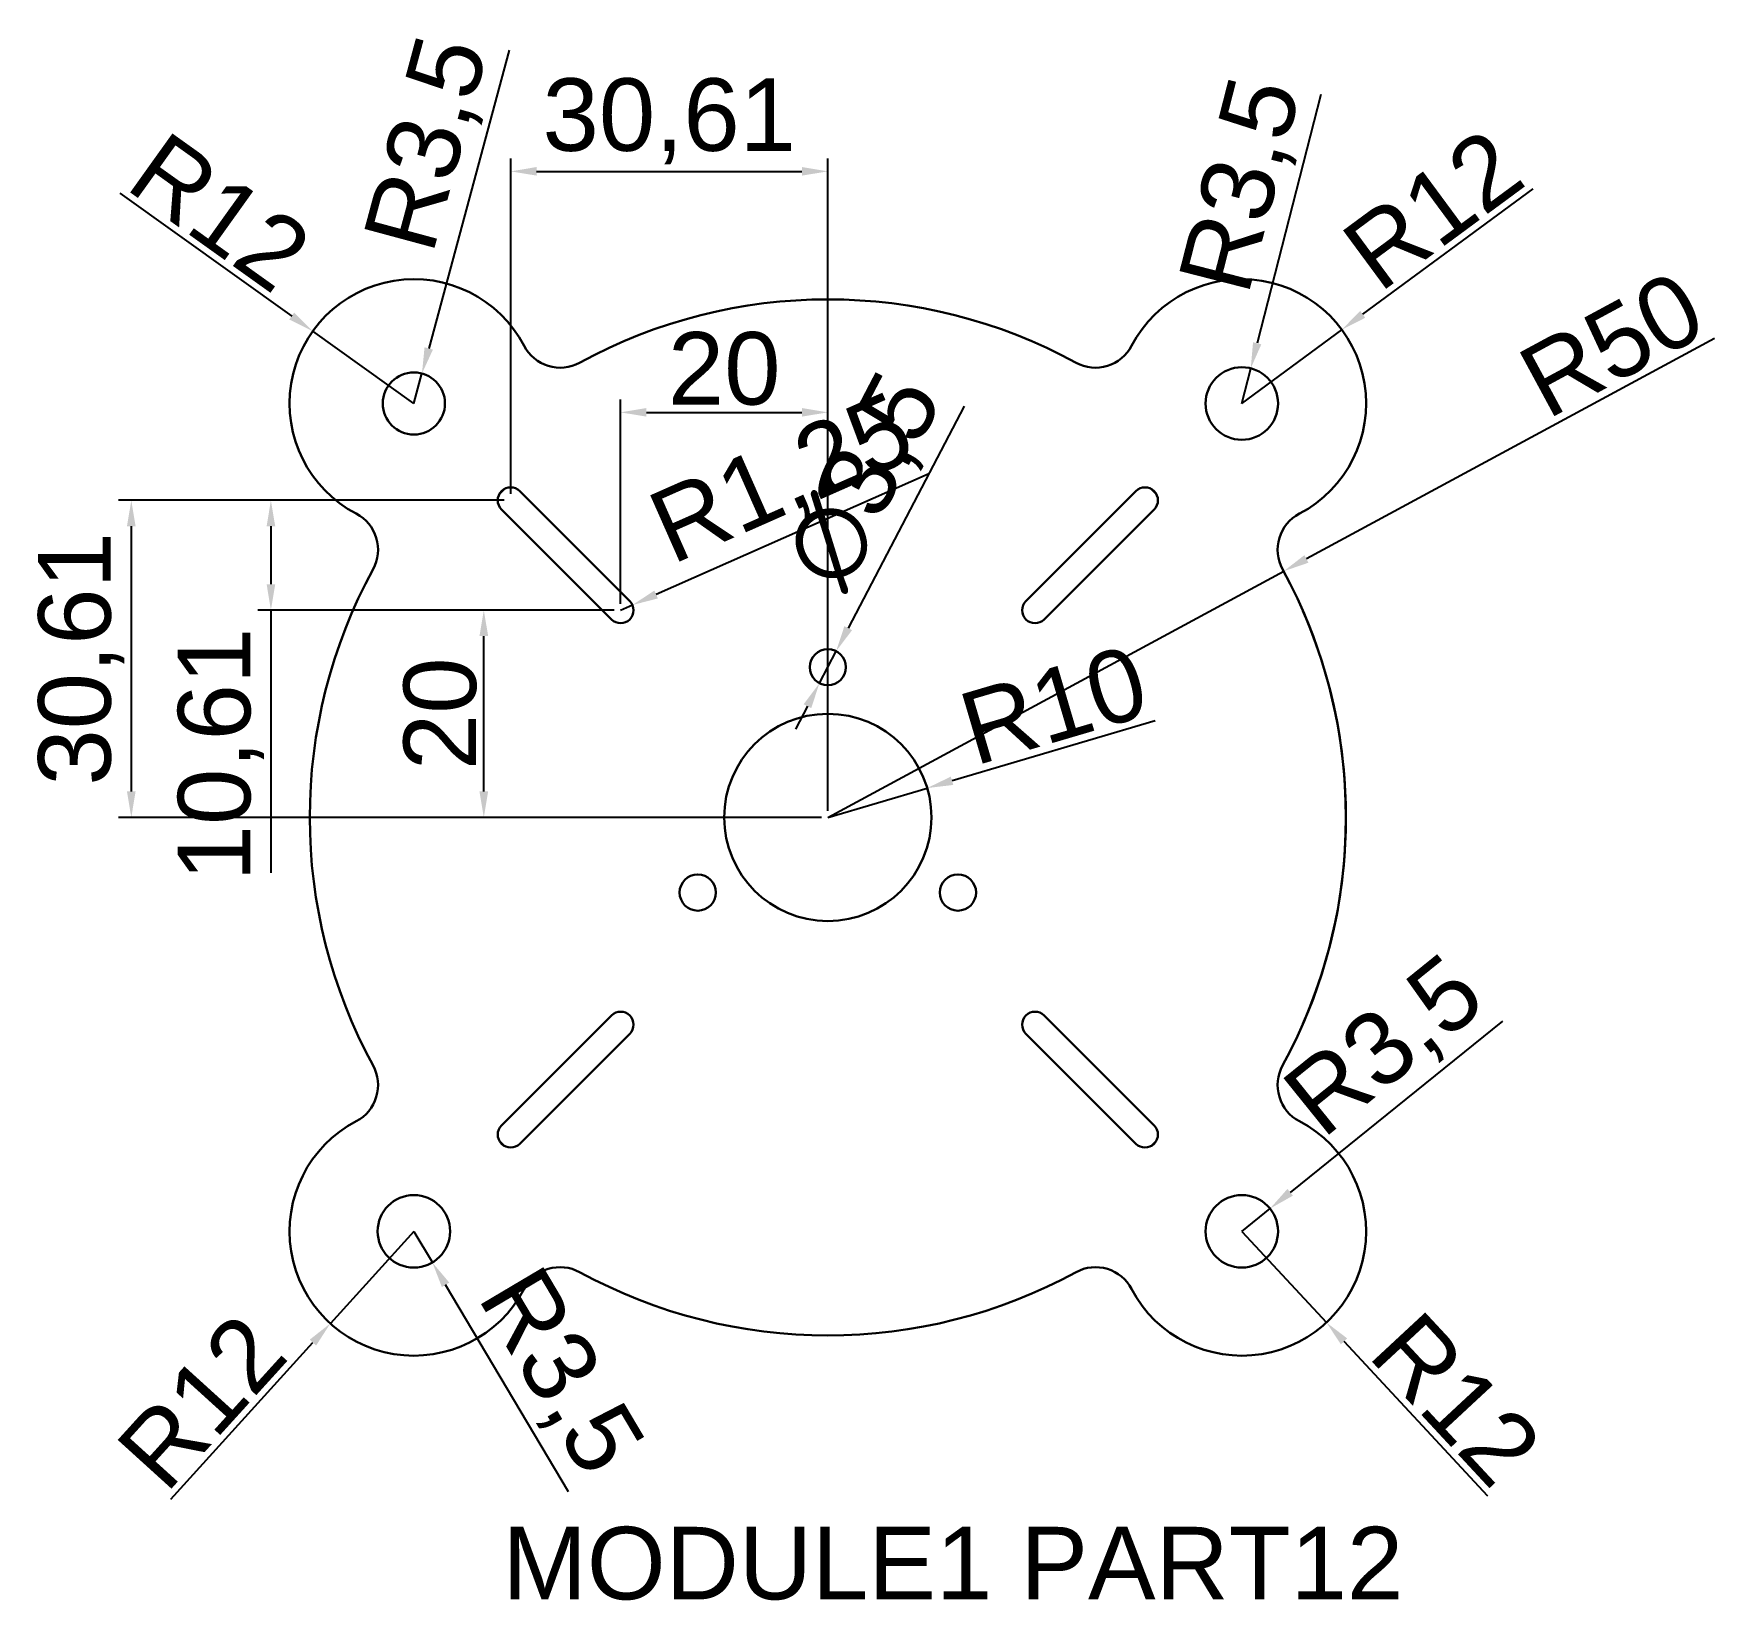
# Model space of a CAD drawing. Header units: millimetres. Extents: x 2541 to 2704, y 1557 to 1708.
import ezdxf

# ---------------------------------------------------------------- set-up
doc = ezdxf.new("R2010")
doc.units = ezdxf.units.MM
doc.styles.get("Standard").update_dxf_attribs({"font": 'arial.ttf'})
doc.dimstyles.new('ISO-25', dxfattribs={"dimtxt": 7, "dimasz": 2.5, "dimexe": 1.25, "dimexo": 0.625, "dimtad": 1, "dimtxsty": 'Standard', "dimcen": 2.5, "dimadec": 0, "dimazin": 0, "dimtfac": 1, "dimtmove": 0, "dimatfit": 3, "dimfxl": 1, "dimarcsym": 0})

# ---------------------------------------------------------------- blocks, each defined once
blk = doc.blocks.new('*D2')
at = {"color": 0, "lineweight": -2, "transparency": 16777216}
for p, q in [((2549.64, 1692.67), (2566.24, 1680.79)), ((2578.03, 1672.36), (2568.27, 1679.34))]:
    blk.add_line(p, q, dxfattribs=at)
at = {"color": 0, "transparency": 16777216}
blk.add_solid([(2566.48, 1681.13), (2566, 1680.46), (2568.27, 1679.34)], dxfattribs=at)
at = {"layer": 'Defpoints', "color": 0, "transparency": 16777216}
for p in [(2568.27, 1679.34), (2578.03, 1672.36)]:
    blk.add_point(p, dxfattribs=at)
at = {"color": 0, "transparency": 16777216, "insert": (2559.33, 1690.82), "char_height": 7, "attachment_point": 5, "rotation": 324.4204}
blk.add_mtext('R12', dxfattribs=at)
blk = doc.blocks.new('*D3')
at = {"color": 0, "lineweight": -2, "transparency": 16777216}
for p, q in [((2686.02, 1693.08), (2669.6, 1680.97)), ((2657.93, 1672.36), (2667.59, 1679.48))]:
    blk.add_line(p, q, dxfattribs=at)
at = {"color": 0, "transparency": 16777216}
blk.add_solid([(2669.36, 1681.3), (2669.85, 1680.63), (2667.59, 1679.48)], dxfattribs=at)
at = {"layer": 'Defpoints', "color": 0, "transparency": 16777216}
for p in [(2667.59, 1679.48), (2657.93, 1672.36)]:
    blk.add_point(p, dxfattribs=at)
at = {"color": 0, "transparency": 16777216, "insert": (2676.36, 1691.09), "char_height": 7, "attachment_point": 5, "rotation": 36.4127}
blk.add_mtext('R12', dxfattribs=at)
blk = doc.blocks.new('*D4')
at = {"color": 0, "lineweight": -2, "transparency": 16777216}
for p, q in [((2657.93, 1592.45), (2666.1, 1583.66)), ((2681.69, 1566.88), (2667.8, 1581.83))]:
    blk.add_line(p, q, dxfattribs=at)
at = {"color": 0, "transparency": 16777216}
blk.add_solid([(2668.11, 1582.12), (2667.5, 1581.55), (2666.1, 1583.66)], dxfattribs=at)
at = {"layer": 'Defpoints', "color": 0, "transparency": 16777216}
for p in [(2657.93, 1592.45), (2666.1, 1583.66)]:
    blk.add_point(p, dxfattribs=at)
at = {"color": 0, "transparency": 16777216, "insert": (2678.63, 1576.26), "char_height": 7, "attachment_point": 5, "rotation": 312.8981}
blk.add_mtext('R12', dxfattribs=at)
blk = doc.blocks.new('*D5')
at = {"color": 0, "lineweight": -2, "transparency": 16777216}
for p, q in [((2578.03, 1592.45), (2569.97, 1583.57)), ((2554.58, 1566.61), (2568.29, 1581.72))]:
    blk.add_line(p, q, dxfattribs=at)
at = {"color": 0, "transparency": 16777216}
blk.add_solid([(2567.98, 1582), (2568.6, 1581.44), (2569.97, 1583.57)], dxfattribs=at)
at = {"layer": 'Defpoints', "color": 0, "transparency": 16777216}
for p in [(2578.03, 1592.45), (2569.97, 1583.57)]:
    blk.add_point(p, dxfattribs=at)
at = {"color": 0, "transparency": 16777216, "insert": (2557.53, 1576.02), "char_height": 7, "attachment_point": 5, "rotation": 47.7799}
blk.add_mtext('R12', dxfattribs=at)
blk = doc.blocks.new('*D6')
at = {"color": 0, "lineweight": -2, "transparency": 16777216}
for p, q in [((2587.22, 1706.45), (2579.46, 1677.67)), ((2578.03, 1672.36), (2578.81, 1675.25))]:
    blk.add_line(p, q, dxfattribs=at)
at = {"color": 0, "transparency": 16777216}
blk.add_solid([(2579.06, 1677.78), (2579.87, 1677.56), (2578.81, 1675.25)], dxfattribs=at)
at = {"layer": 'Defpoints', "color": 0, "transparency": 16777216}
for p in [(2578.81, 1675.25), (2578.03, 1672.36)]:
    blk.add_point(p, dxfattribs=at)
at = {"color": 0, "transparency": 16777216, "insert": (2579.4, 1696.01), "char_height": 7, "attachment_point": 5, "rotation": 74.91}
blk.add_mtext(' R3,5', dxfattribs=at)
blk = doc.blocks.new('*D7')
at = {"color": 0, "lineweight": -2, "transparency": 16777216}
for p, q in [((2665.56, 1702.19), (2659.42, 1678.17)), ((2657.93, 1672.36), (2658.8, 1675.75))]:
    blk.add_line(p, q, dxfattribs=at)
at = {"color": 0, "transparency": 16777216}
blk.add_solid([(2659.02, 1678.27), (2659.82, 1678.07), (2658.8, 1675.75)], dxfattribs=at)
at = {"layer": 'Defpoints', "color": 0, "transparency": 16777216}
for p in [(2658.8, 1675.75), (2657.93, 1672.36)]:
    blk.add_point(p, dxfattribs=at)
at = {"color": 0, "transparency": 16777216, "insert": (2658.31, 1693.34), "char_height": 7, "attachment_point": 5, "rotation": 75.6595}
blk.add_mtext('R3,5', dxfattribs=at)
blk = doc.blocks.new('*D8')
at = {"color": 0, "lineweight": -2, "transparency": 16777216}
for p, q in [((2683.09, 1612.75), (2662.6, 1596.22)), ((2657.93, 1592.45), (2660.66, 1594.65))]:
    blk.add_line(p, q, dxfattribs=at)
at = {"color": 0, "transparency": 16777216}
blk.add_solid([(2662.34, 1596.55), (2662.87, 1595.9), (2660.66, 1594.65)], dxfattribs=at)
at = {"layer": 'Defpoints', "color": 0, "transparency": 16777216}
for p in [(2660.66, 1594.65), (2657.93, 1592.45)]:
    blk.add_point(p, dxfattribs=at)
at = {"color": 0, "transparency": 16777216, "insert": (2671.98, 1609.99), "char_height": 7, "attachment_point": 5, "rotation": 38.8939}
blk.add_mtext('R3,5', dxfattribs=at)
blk = doc.blocks.new('*D9')
at = {"color": 0, "lineweight": -2, "transparency": 16777216}
for p, q in [((2578.03, 1592.45), (2579.82, 1589.44)), ((2592.95, 1567.3), (2581.09, 1587.29))]:
    blk.add_line(p, q, dxfattribs=at)
at = {"color": 0, "transparency": 16777216}
blk.add_solid([(2581.45, 1587.51), (2580.73, 1587.08), (2579.82, 1589.44)], dxfattribs=at)
at = {"layer": 'Defpoints', "color": 0, "transparency": 16777216}
for p in [(2578.03, 1592.45), (2579.82, 1589.44)]:
    blk.add_point(p, dxfattribs=at)
at = {"color": 0, "transparency": 16777216, "insert": (2591.82, 1578.69), "char_height": 7, "attachment_point": 5, "rotation": 300.6746}
blk.add_mtext('R3,5', dxfattribs=at)
blk = doc.blocks.new('*D10')
at = {"color": 0, "lineweight": -2, "transparency": 16777216}
for p, q in [((2649.59, 1641.73), (2629.97, 1635.94)), ((2617.98, 1632.41), (2627.57, 1635.24))]:
    blk.add_line(p, q, dxfattribs=at)
at = {"color": 0, "transparency": 16777216}
blk.add_solid([(2629.85, 1636.34), (2630.09, 1635.54), (2627.57, 1635.24)], dxfattribs=at)
at = {"layer": 'Defpoints', "color": 0, "transparency": 16777216}
for p in [(2627.57, 1635.24), (2617.98, 1632.41)]:
    blk.add_point(p, dxfattribs=at)
at = {"color": 0, "transparency": 16777216, "insert": (2639.79, 1643.22), "char_height": 7, "attachment_point": 5, "rotation": 16.442}
blk.add_mtext('R10', dxfattribs=at)
blk = doc.blocks.new('*D11')
at = {"color": 0, "lineweight": -2, "transparency": 16777216}
for p, q in [((2703.55, 1678.62), (2664.18, 1657.36)), ((2617.98, 1632.41), (2661.98, 1656.17))]:
    blk.add_line(p, q, dxfattribs=at)
at = {"color": 0, "transparency": 16777216}
blk.add_solid([(2663.98, 1657.72), (2664.37, 1656.99), (2661.98, 1656.17)], dxfattribs=at)
at = {"layer": 'Defpoints', "color": 0, "transparency": 16777216}
for p in [(2661.98, 1656.17), (2617.98, 1632.41)]:
    blk.add_point(p, dxfattribs=at)
at = {"color": 0, "transparency": 16777216, "insert": (2693.65, 1678.05), "char_height": 7, "attachment_point": 5, "rotation": 28.3746}
blk.add_mtext('R50', dxfattribs=at)
blk = doc.blocks.new('*D13')
at = {"color": 0, "lineweight": -2, "transparency": 16777216}
for p, q in [((2627.65, 1665.52), (2601.41, 1653.92)), ((2597.98, 1652.41), (2599.13, 1652.91))]:
    blk.add_line(p, q, dxfattribs=at)
at = {"color": 0, "transparency": 16777216}
blk.add_solid([(2601.24, 1654.3), (2601.58, 1653.54), (2599.13, 1652.91)], dxfattribs=at)
at = {"layer": 'Defpoints', "color": 0, "transparency": 16777216}
for p in [(2597.98, 1652.41), (2599.13, 1652.91)]:
    blk.add_point(p, dxfattribs=at)
at = {"color": 0, "transparency": 16777216, "insert": (2613.72, 1664.65), "char_height": 7, "attachment_point": 5, "rotation": 23.8505}
blk.add_mtext('R1,25', dxfattribs=at)
blk = doc.blocks.new('*D14')
at = {"color": 0, "lineweight": -2, "transparency": 16777216}
for p, q in [((2586.75, 1663.01), (2562.98, 1663.01)), ((2564.23, 1660.51), (2564.23, 1654.91)), ((2597.36, 1652.41), (2562.98, 1652.41)), ((2564.23, 1652.41), (2564.23, 1627.05))]:
    blk.add_line(p, q, dxfattribs=at)
at = {"color": 0, "transparency": 16777216}
for points in [[(2563.82, 1660.51), (2564.65, 1660.51), (2564.23, 1663.01)], [(2563.82, 1654.91), (2564.65, 1654.91), (2564.23, 1652.41)]]:
    blk.add_solid(points, dxfattribs=at)
at = {"layer": 'Defpoints', "color": 0, "transparency": 16777216}
for p in [(2587.38, 1663.01), (2564.23, 1652.41), (2597.98, 1652.41)]:
    blk.add_point(p, dxfattribs=at)
at = {"color": 0, "transparency": 16777216, "insert": (2559.4, 1638.48), "char_height": 7, "attachment_point": 5, "rotation": 90}
blk.add_mtext('10,61', dxfattribs=at)
blk = doc.blocks.new('*D15')
at = {"color": 0, "lineweight": -2, "transparency": 16777216}
for p, q in [((2631.14, 1672.09), (2619.95, 1650.67)), ((2617.17, 1645.36), (2618.79, 1648.46)), ((2616.01, 1643.14), (2614.86, 1640.92))]:
    blk.add_line(p, q, dxfattribs=at)
at = {"color": 0, "transparency": 16777216}
for points in [[(2619.58, 1650.87), (2620.32, 1650.48), (2618.79, 1648.46)], [(2615.65, 1643.33), (2616.38, 1642.95), (2617.17, 1645.36)]]:
    blk.add_solid(points, dxfattribs=at)
at = {"layer": 'Defpoints', "color": 0, "transparency": 16777216}
for p in [(2618.79, 1648.46), (2617.17, 1645.36)]:
    blk.add_point(p, dxfattribs=at)
at = {"color": 0, "transparency": 16777216, "insert": (2621.74, 1664.78), "char_height": 7, "attachment_point": 5, "rotation": 62.416}
blk.add_mtext('∅3,5', dxfattribs=at)
blk = doc.blocks.new('*D17')
at = {"color": 0, "lineweight": -2, "transparency": 16777216}
for p, q in [((2586.75, 1663.01), (2549.51, 1663.01)), ((2550.76, 1660.51), (2550.76, 1634.91)), ((2617.36, 1632.41), (2549.51, 1632.41))]:
    blk.add_line(p, q, dxfattribs=at)
at = {"color": 0, "transparency": 16777216}
for points in [[(2550.34, 1660.51), (2551.17, 1660.51), (2550.76, 1663.01)], [(2550.34, 1634.91), (2551.17, 1634.91), (2550.76, 1632.41)]]:
    blk.add_solid(points, dxfattribs=at)
at = {"layer": 'Defpoints', "color": 0, "transparency": 16777216}
for p in [(2587.38, 1663.01), (2550.76, 1632.41), (2617.98, 1632.41)]:
    blk.add_point(p, dxfattribs=at)
at = {"color": 0, "transparency": 16777216, "insert": (2545.92, 1647.71), "char_height": 7, "attachment_point": 5, "rotation": 90}
blk.add_mtext('30,61', dxfattribs=at)
blk = doc.blocks.new('*D18')
at = {"color": 0, "lineweight": -2, "transparency": 16777216}
for p, q in [((2587.38, 1663.64), (2587.38, 1696.01)), ((2617.98, 1633.03), (2617.98, 1696.01)), ((2589.88, 1694.76), (2615.48, 1694.76))]:
    blk.add_line(p, q, dxfattribs=at)
at = {"color": 0, "transparency": 16777216}
for points in [[(2589.88, 1695.18), (2589.88, 1694.35), (2587.38, 1694.76)], [(2615.48, 1695.18), (2615.48, 1694.35), (2617.98, 1694.76)]]:
    blk.add_solid(points, dxfattribs=at)
at = {"layer": 'Defpoints', "color": 0, "transparency": 16777216}
for p in [(2617.98, 1694.76), (2587.38, 1663.01), (2617.98, 1632.41)]:
    blk.add_point(p, dxfattribs=at)
at = {"color": 0, "transparency": 16777216, "insert": (2602.68, 1699.59), "char_height": 7, "attachment_point": 5}
blk.add_mtext('30,61', dxfattribs=at)
blk = doc.blocks.new('*D19')
at = {"color": 0, "lineweight": -2, "transparency": 16777216}
for p, q in [((2597.36, 1652.41), (2583.53, 1652.41)), ((2584.78, 1634.91), (2584.78, 1649.91)), ((2617.36, 1632.41), (2583.53, 1632.41))]:
    blk.add_line(p, q, dxfattribs=at)
at = {"color": 0, "transparency": 16777216}
for points in [[(2584.36, 1649.91), (2585.2, 1649.91), (2584.78, 1652.41)], [(2584.36, 1634.91), (2585.2, 1634.91), (2584.78, 1632.41)]]:
    blk.add_solid(points, dxfattribs=at)
at = {"layer": 'Defpoints', "color": 0, "transparency": 16777216}
for p in [(2584.78, 1652.41), (2597.98, 1652.41), (2617.98, 1632.41)]:
    blk.add_point(p, dxfattribs=at)
at = {"color": 0, "transparency": 16777216, "insert": (2580.58, 1642.41), "char_height": 7, "attachment_point": 5, "rotation": 90}
blk.add_mtext('20', dxfattribs=at)
blk = doc.blocks.new('*D20')
at = {"color": 0, "lineweight": -2, "transparency": 16777216}
for p, q in [((2597.98, 1653.03), (2597.98, 1672.75)), ((2617.98, 1633.03), (2617.98, 1672.75)), ((2600.48, 1671.5), (2615.48, 1671.5))]:
    blk.add_line(p, q, dxfattribs=at)
at = {"color": 0, "transparency": 16777216}
for points in [[(2600.48, 1671.92), (2600.48, 1671.09), (2597.98, 1671.5)], [(2615.48, 1671.92), (2615.48, 1671.09), (2617.98, 1671.5)]]:
    blk.add_solid(points, dxfattribs=at)
at = {"layer": 'Defpoints', "color": 0, "transparency": 16777216}
for p in [(2617.98, 1671.5), (2597.98, 1652.41), (2617.98, 1632.41)]:
    blk.add_point(p, dxfattribs=at)
at = {"color": 0, "transparency": 16777216, "insert": (2607.98, 1675.7), "char_height": 7, "attachment_point": 5}
blk.add_mtext('20', dxfattribs=at)

msp = doc.modelspace()

# ---------------------------------------------------------------- linework, layer by layer
at = {"lineweight": 30}
for p, q in [((2586.517, 1680.843), (2586.672, 1680.688)), ((2598.867, 1653.29), (2588.26, 1663.897)), ((2637.099, 1653.29), (2647.706, 1663.897)), ((2597.099, 1651.523), (2586.492, 1662.129)), ((2638.867, 1651.523), (2649.473, 1662.129)), ((2597.099, 1613.29), (2586.492, 1602.684)), ((2638.867, 1613.29), (2649.473, 1602.684)), ((2598.867, 1611.523), (2588.26, 1600.916)), ((2637.099, 1611.523), (2647.706, 1600.916))]:
    msp.add_line(p, q, dxfattribs=at)
for centre, radius in [((2657.934, 1672.358), 3.5), ((2578.031, 1672.358), 3), ((2617.983, 1646.906), 1.75), ((2617.983, 1632.406), 10), ((2605.425, 1625.156), 1.75), ((2630.54, 1625.156), 1.75), ((2578.031, 1592.455), 3.5), ((2657.934, 1592.455), 3.5)]:
    msp.add_circle(centre, radius, dxfattribs=at)
for centre, radius, start, end in [((2578.031, 1672.358), 12, 27.62266, 242.37734), ((2657.934, 1672.358), 12, 297.62266, 152.37734), ((2617.983, 1632.406), 50, 61.37336, 118.62664), ((2592.145, 1679.744), 3.93, 207.62266, 298.62664), ((2643.82, 1679.744), 3.93, 241.37336, 332.37734), ((2587.376, 1663.013), 1.25, 45, 225), ((2578.031, 1672.358), 12, 313.67777, 316.322), ((2648.589, 1663.013), 1.25, 315, 135), ((2657.934, 1672.358), 12, 223.678, 226.32223), ((2570.646, 1658.244), 3.93, 331.37336, 62.37734), ((2665.32, 1658.244), 3.93, 117.62266, 208.62664), ((2617.983, 1632.406), 50, 151.37336, 208.62664), ((2617.983, 1632.406), 50, 331.37336, 28.62664), ((2597.983, 1652.406), 1.25, 225, 45), ((2637.983, 1652.406), 1.25, 135, 315), ((2617.983, 1632.406), 50, 336.51019, 23.48981), ((2597.983, 1612.407), 1.25, 315, 135), ((2637.983, 1612.407), 1.25, 45, 225), ((2570.646, 1606.569), 3.93, 297.62266, 28.62664), ((2665.32, 1606.569), 3.93, 151.37336, 242.37734), ((2578.031, 1592.455), 12, 117.62266, 332.37734), ((2587.376, 1601.8), 1.25, 135, 315), ((2657.934, 1592.455), 12, 207.62266, 62.37734), ((2648.589, 1601.8), 1.25, 225, 45), ((2578.031, 1592.455), 12, 43.678, 46.32223), ((2657.934, 1592.455), 12, 133.67777, 136.322), ((2592.145, 1585.069), 3.93, 61.37336, 152.37734), ((2617.983, 1632.406), 50, 241.37336, 298.62664), ((2643.82, 1585.069), 3.93, 27.62266, 118.62664)]:
    msp.add_arc(centre, radius, start, end, dxfattribs=at)

# ---------------------------------------------------------------- texts
at = {"insert": (2586.583, 1563.936), "char_height": 7, "attachment_point": 1}
msp.add_mtext_dynamic_manual_height_columns('MODULE1 PART12', width=89.00245, gutter_width=12.5, heights=[0], dxfattribs=at)

# ---------------------------------------------------------------- dimensions: what is measured, and where the dimension line sits
dim = msp.add_radius_dim(center=(2578.031, 1672.358), mpoint=(2578.812, 1675.255), text=' R3,5', dimstyle='ISO-25')
dim.commit()
dim.dimension.update_dxf_attribs({"geometry": '*D6', "text_midpoint": (2584.07, 1694.754), "dimtype": 164})
for base, p1, picture, middle in [((2617.983, 1694.762), (2587.376, 1663.013), '*D18', (2602.68, 1699.593)), ((2617.983, 1671.502), (2597.983, 1652.406), '*D20', (2607.983, 1675.701))]:
    dim = msp.add_linear_dim(base=base, p1=p1, p2=(2617.983, 1632.406), dimstyle='ISO-25')
    dim.commit()
    dim.dimension.update_dxf_attribs({"geometry": picture, "text_midpoint": middle})
for center, mpoint, picture, middle in [((2657.934, 1672.358), (2658.801, 1675.749), '*D7', (2662.992, 1692.143)), ((2617.983, 1632.406), (2661.976, 1656.168), '*D11', (2695.647, 1674.355)), ((2657.934, 1592.455), (2660.658, 1594.653), '*D8', (2675.014, 1606.233))]:
    dim = msp.add_radius_dim(center=center, mpoint=mpoint, dimstyle='ISO-25')
    dim.commit()
    dim.dimension.update_dxf_attribs({"geometry": picture, "text_midpoint": middle, "dimtype": 164})
for center, mpoint, picture, middle in [((2578.031, 1672.358), (2568.272, 1679.34), '*D2', (2559.332, 1690.825)), ((2657.934, 1672.358), (2667.592, 1679.481), '*D3', (2676.363, 1691.094)), ((2597.983, 1652.406), (2599.126, 1652.912), '*D13', (2613.72, 1664.647)), ((2617.983, 1632.406), (2627.574, 1635.237), '*D10', (2640.979, 1639.193)), ((2578.031, 1592.455), (2569.968, 1583.568), '*D5', (2557.526, 1576.017)), ((2578.031, 1592.455), (2579.817, 1589.445), '*D9', (2591.815, 1578.688)), ((2657.934, 1592.455), (2666.103, 1583.664), '*D4', (2678.632, 1576.261))]:
    dim = msp.add_radius_dim(center=center, mpoint=mpoint, dimstyle='ISO-25')
    dim.commit()
    dim.dimension.update_dxf_attribs({"geometry": picture, "text_midpoint": middle})
dim = msp.add_diameter_dim_2p(p1=(2617.173, 1645.355), p2=(2618.793, 1648.458), dimstyle='ISO-25')
dim.commit()
dim.dimension.update_dxf_attribs({"geometry": '*D15', "text_midpoint": (2621.74, 1664.78)})
for base, p1, p2, picture, middle in [((2550.756, 1632.406), (2587.376, 1663.013), (2617.983, 1632.406), '*D17', (2545.924, 1647.71)), ((2564.232, 1652.406), (2587.376, 1663.013), (2597.983, 1652.406), '*D14', (2559.4, 1638.476)), ((2584.779, 1652.406), (2617.983, 1632.406), (2597.983, 1652.406), '*D19', (2580.58, 1642.406))]:
    dim = msp.add_linear_dim(base=base, p1=p1, p2=p2, angle=90, dimstyle='ISO-25')
    dim.commit()
    dim.dimension.update_dxf_attribs({"geometry": picture, "text_midpoint": middle})

doc.saveas('drawing.dxf')
